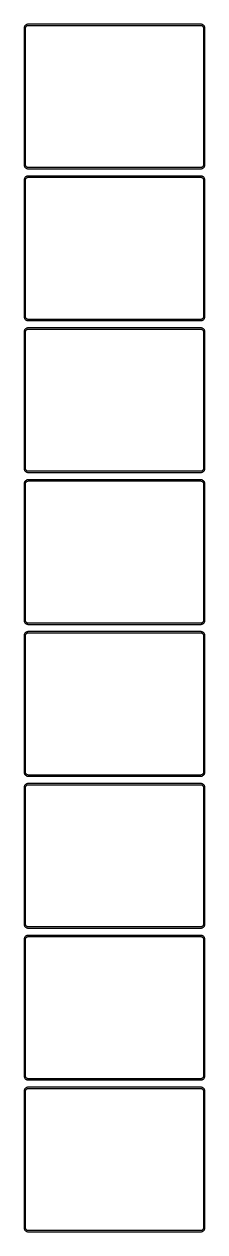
# Model space of a CAD drawing. Header units: metres. Extents: x -112 to 112, y 2745 to 5571.
# Drawn here: x -112 to 112, y 4068 to 5571 of the extents above; entities that cross this region are included whole.
import ezdxf

# ---------------------------------------------------------------- set-up
doc = ezdxf.new("R2010")
doc.units = ezdxf.units.M

msp = doc.modelspace()

# ---------------------------------------------------------------- linework, layer by layer
for p, q in [((-112.461, 5566.63), (-112.5, 5566)), ((-112.5, 5566), (-112.5, 5396)), ((-112.343, 5567.24), (-112.461, 5566.63)), ((-112.149, 5567.84), (-112.343, 5567.24)), ((-111.882, 5568.41), (-112.149, 5567.84)), ((-111.545, 5568.94), (-111.882, 5568.41)), ((-111.145, 5569.42), (-111.545, 5568.94)), ((-110.687, 5569.85), (-111.145, 5569.42)), ((-111, 5565.5), (-110.968, 5566)), ((-111, 5396.5), (-111, 5565.5)), ((-110.968, 5566), (-110.874, 5566.49)), ((-110.874, 5566.49), (-110.719, 5566.97)), ((-110.719, 5566.97), (-110.505, 5567.43)), ((-110.179, 5570.22), (-110.687, 5569.85)), ((-110.505, 5567.43), (-110.236, 5567.85)), ((-110.236, 5567.85), (-109.916, 5568.24)), ((-109.629, 5570.52), (-110.179, 5570.22)), ((-109.916, 5568.24), (-109.55, 5568.58)), ((-109.045, 5570.76), (-109.629, 5570.52)), ((-109.55, 5568.58), (-109.143, 5568.88)), ((-109.143, 5568.88), (-108.703, 5569.12)), ((-108.437, 5570.91), (-109.045, 5570.76)), ((-108.703, 5569.12), (-108.236, 5569.3)), ((-107.814, 5570.99), (-108.437, 5570.91)), ((-108.236, 5569.3), (-107.75, 5569.43)), ((107.814, 5570.99), (-107.814, 5570.99)), ((-107.75, 5569.43), (-107.251, 5569.49)), ((-107.251, 5569.49), (107.251, 5569.49)), ((107.251, 5569.49), (107.75, 5569.43)), ((107.75, 5569.43), (108.236, 5569.3)), ((108.437, 5570.91), (107.814, 5570.99)), ((108.236, 5569.3), (108.703, 5569.12)), ((109.045, 5570.76), (108.437, 5570.91)), ((108.703, 5569.12), (109.143, 5568.88)), ((109.629, 5570.52), (109.045, 5570.76)), ((109.143, 5568.88), (109.55, 5568.58)), ((109.55, 5568.58), (109.916, 5568.24)), ((110.179, 5570.22), (109.629, 5570.52)), ((109.916, 5568.24), (110.236, 5567.85)), ((110.687, 5569.85), (110.179, 5570.22)), ((110.236, 5567.85), (110.505, 5567.43)), ((110.505, 5567.43), (110.719, 5566.97)), ((111.145, 5569.42), (110.687, 5569.85)), ((110.719, 5566.97), (110.874, 5566.49)), ((110.874, 5566.49), (110.968, 5566)), ((110.968, 5566), (111, 5565.5)), ((111, 5565.5), (111, 5396.5)), ((111.545, 5568.94), (111.145, 5569.42)), ((111.882, 5568.41), (111.545, 5568.94)), ((112.149, 5567.84), (111.882, 5568.41)), ((112.343, 5567.24), (112.149, 5567.84)), ((112.461, 5566.63), (112.343, 5567.24)), ((112.5, 5566), (112.461, 5566.63)), ((112.5, 5396), (112.5, 5566)), ((-112.5, 5396), (-112.461, 5395.37)), ((-110.968, 5396), (-111, 5396.5)), ((-110.874, 5395.51), (-110.968, 5396)), ((110.968, 5396), (110.874, 5395.51)), ((111, 5396.5), (110.968, 5396)), ((112.461, 5395.37), (112.5, 5396)), ((-112.461, 5395.37), (-112.343, 5394.76)), ((-112.343, 5394.76), (-112.149, 5394.16)), ((-112.149, 5394.16), (-111.882, 5393.59)), ((-111.882, 5393.59), (-111.545, 5393.06)), ((-111.545, 5393.06), (-111.145, 5392.58)), ((-111.145, 5392.58), (-110.687, 5392.15)), ((-110.687, 5380.85), (-111.145, 5380.42)), ((-110.719, 5395.03), (-110.874, 5395.51)), ((-110.505, 5394.57), (-110.719, 5395.03)), ((-110.687, 5392.15), (-110.179, 5391.78)), ((-110.179, 5381.22), (-110.687, 5380.85)), ((-110.236, 5394.15), (-110.505, 5394.57)), ((-109.916, 5393.76), (-110.236, 5394.15)), ((-110.179, 5391.78), (-109.629, 5391.48)), ((-109.629, 5381.52), (-110.179, 5381.22)), ((-109.55, 5393.42), (-109.916, 5393.76)), ((-109.629, 5391.48), (-109.045, 5391.24)), ((-109.045, 5381.76), (-109.629, 5381.52)), ((-109.143, 5393.12), (-109.55, 5393.42)), ((-108.703, 5392.88), (-109.143, 5393.12)), ((-109.045, 5391.24), (-108.437, 5391.09)), ((-108.437, 5381.91), (-109.045, 5381.76)), ((-108.236, 5392.7), (-108.703, 5392.88)), ((-108.437, 5391.09), (-107.814, 5391.01)), ((-107.814, 5381.99), (-108.437, 5381.91)), ((-107.75, 5392.57), (-108.236, 5392.7)), ((-107.814, 5391.01), (107.814, 5391.01)), ((107.814, 5381.99), (-107.814, 5381.99)), ((-107.251, 5392.51), (-107.75, 5392.57)), ((107.251, 5392.51), (-107.251, 5392.51)), ((107.75, 5392.57), (107.251, 5392.51)), ((108.236, 5392.7), (107.75, 5392.57)), ((107.814, 5391.01), (108.437, 5391.09)), ((108.437, 5381.91), (107.814, 5381.99)), ((108.703, 5392.88), (108.236, 5392.7)), ((108.437, 5391.09), (109.045, 5391.24)), ((109.045, 5381.76), (108.437, 5381.91)), ((109.143, 5393.12), (108.703, 5392.88)), ((109.045, 5391.24), (109.629, 5391.48)), ((109.629, 5381.52), (109.045, 5381.76)), ((109.55, 5393.42), (109.143, 5393.12)), ((109.916, 5393.76), (109.55, 5393.42)), ((109.629, 5391.48), (110.179, 5391.78)), ((110.179, 5381.22), (109.629, 5381.52)), ((110.236, 5394.15), (109.916, 5393.76)), ((110.179, 5391.78), (110.687, 5392.15)), ((110.687, 5380.85), (110.179, 5381.22)), ((110.505, 5394.57), (110.236, 5394.15)), ((110.719, 5395.03), (110.505, 5394.57)), ((110.687, 5392.15), (111.145, 5392.58)), ((111.145, 5380.42), (110.687, 5380.85)), ((110.874, 5395.51), (110.719, 5395.03)), ((111.145, 5392.58), (111.545, 5393.06)), ((111.545, 5393.06), (111.882, 5393.59)), ((111.882, 5393.59), (112.149, 5394.16)), ((112.149, 5394.16), (112.343, 5394.76)), ((112.343, 5394.76), (112.461, 5395.37)), ((-112.461, 5377.63), (-112.5, 5377)), ((-112.5, 5377), (-112.5, 5207)), ((-112.343, 5378.24), (-112.461, 5377.63)), ((-112.149, 5378.84), (-112.343, 5378.24)), ((-111.882, 5379.41), (-112.149, 5378.84)), ((-111.545, 5379.94), (-111.882, 5379.41)), ((-111.145, 5380.42), (-111.545, 5379.94)), ((-111, 5376.5), (-110.968, 5377)), ((-111, 5207.5), (-111, 5376.5)), ((-110.968, 5377), (-110.874, 5377.49)), ((-110.874, 5377.49), (-110.719, 5377.97)), ((-110.719, 5377.97), (-110.505, 5378.43)), ((-110.505, 5378.43), (-110.236, 5378.85)), ((-110.236, 5378.85), (-109.916, 5379.24)), ((-109.916, 5379.24), (-109.55, 5379.58)), ((-109.55, 5379.58), (-109.143, 5379.88)), ((-109.143, 5379.88), (-108.703, 5380.12)), ((-108.703, 5380.12), (-108.236, 5380.3)), ((-108.236, 5380.3), (-107.75, 5380.43)), ((-107.75, 5380.43), (-107.251, 5380.49)), ((-107.251, 5380.49), (107.251, 5380.49)), ((107.251, 5380.49), (107.75, 5380.43)), ((107.75, 5380.43), (108.236, 5380.3)), ((108.236, 5380.3), (108.703, 5380.12)), ((108.703, 5380.12), (109.143, 5379.88)), ((109.143, 5379.88), (109.55, 5379.58)), ((109.55, 5379.58), (109.916, 5379.24)), ((109.916, 5379.24), (110.236, 5378.85)), ((110.236, 5378.85), (110.505, 5378.43)), ((110.505, 5378.43), (110.719, 5377.97)), ((110.719, 5377.97), (110.874, 5377.49)), ((110.874, 5377.49), (110.968, 5377)), ((110.968, 5377), (111, 5376.5)), ((111, 5376.5), (111, 5207.5)), ((111.545, 5379.94), (111.145, 5380.42)), ((111.882, 5379.41), (111.545, 5379.94)), ((112.149, 5378.84), (111.882, 5379.41)), ((112.343, 5378.24), (112.149, 5378.84)), ((112.461, 5377.63), (112.343, 5378.24)), ((112.5, 5377), (112.461, 5377.63)), ((112.5, 5207), (112.5, 5377)), ((-112.5, 5207), (-112.461, 5206.37)), ((-112.461, 5206.37), (-112.343, 5205.76)), ((-112.343, 5205.76), (-112.149, 5205.16)), ((-112.149, 5205.16), (-111.882, 5204.59)), ((-111.882, 5204.59), (-111.545, 5204.06)), ((-111.545, 5204.06), (-111.145, 5203.58)), ((-111.145, 5203.58), (-110.687, 5203.15)), ((-110.968, 5207), (-111, 5207.5)), ((-110.874, 5206.51), (-110.968, 5207)), ((-110.719, 5206.03), (-110.874, 5206.51)), ((-110.505, 5205.57), (-110.719, 5206.03)), ((-110.687, 5203.15), (-110.179, 5202.78)), ((-110.236, 5205.15), (-110.505, 5205.57)), ((-109.916, 5204.76), (-110.236, 5205.15)), ((-110.179, 5202.78), (-109.629, 5202.48)), ((-109.55, 5204.42), (-109.916, 5204.76)), ((-109.629, 5202.48), (-109.045, 5202.24)), ((-109.143, 5204.12), (-109.55, 5204.42)), ((-108.703, 5203.88), (-109.143, 5204.12)), ((-109.045, 5202.24), (-108.437, 5202.09)), ((-108.236, 5203.7), (-108.703, 5203.88)), ((-108.437, 5202.09), (-107.814, 5202.01)), ((-107.75, 5203.57), (-108.236, 5203.7)), ((-107.814, 5202.01), (107.814, 5202.01)), ((-107.251, 5203.51), (-107.75, 5203.57)), ((107.251, 5203.51), (-107.251, 5203.51)), ((107.75, 5203.57), (107.251, 5203.51)), ((108.236, 5203.7), (107.75, 5203.57)), ((107.814, 5202.01), (108.437, 5202.09)), ((108.703, 5203.88), (108.236, 5203.7)), ((108.437, 5202.09), (109.045, 5202.24)), ((109.143, 5204.12), (108.703, 5203.88)), ((109.045, 5202.24), (109.629, 5202.48)), ((109.55, 5204.42), (109.143, 5204.12)), ((109.916, 5204.76), (109.55, 5204.42)), ((109.629, 5202.48), (110.179, 5202.78)), ((110.236, 5205.15), (109.916, 5204.76)), ((110.179, 5202.78), (110.687, 5203.15)), ((110.505, 5205.57), (110.236, 5205.15)), ((110.719, 5206.03), (110.505, 5205.57)), ((110.687, 5203.15), (111.145, 5203.58)), ((110.874, 5206.51), (110.719, 5206.03)), ((110.968, 5207), (110.874, 5206.51)), ((111, 5207.5), (110.968, 5207)), ((111.145, 5203.58), (111.545, 5204.06)), ((111.545, 5204.06), (111.882, 5204.59)), ((111.882, 5204.59), (112.149, 5205.16)), ((112.149, 5205.16), (112.343, 5205.76)), ((112.343, 5205.76), (112.461, 5206.37)), ((112.461, 5206.37), (112.5, 5207)), ((-112.461, 5188.63), (-112.5, 5188)), ((-112.5, 5188), (-112.5, 5018)), ((-112.343, 5189.24), (-112.461, 5188.63)), ((-112.149, 5189.84), (-112.343, 5189.24)), ((-111.882, 5190.41), (-112.149, 5189.84)), ((-111.545, 5190.94), (-111.882, 5190.41)), ((-111.145, 5191.42), (-111.545, 5190.94)), ((-110.687, 5191.85), (-111.145, 5191.42)), ((-111, 5187.5), (-110.968, 5188)), ((-111, 5018.5), (-111, 5187.5)), ((-110.968, 5188), (-110.874, 5188.49)), ((-110.874, 5188.49), (-110.719, 5188.97)), ((-110.719, 5188.97), (-110.505, 5189.43)), ((-110.179, 5192.22), (-110.687, 5191.85)), ((-110.505, 5189.43), (-110.236, 5189.85)), ((-110.236, 5189.85), (-109.916, 5190.24)), ((-109.629, 5192.52), (-110.179, 5192.22)), ((-109.916, 5190.24), (-109.55, 5190.58)), ((-109.045, 5192.76), (-109.629, 5192.52)), ((-109.55, 5190.58), (-109.143, 5190.88)), ((-109.143, 5190.88), (-108.703, 5191.12)), ((-108.437, 5192.91), (-109.045, 5192.76)), ((-108.703, 5191.12), (-108.236, 5191.3)), ((-107.814, 5192.99), (-108.437, 5192.91)), ((-108.236, 5191.3), (-107.75, 5191.43)), ((107.814, 5192.99), (-107.814, 5192.99)), ((-107.75, 5191.43), (-107.251, 5191.49)), ((-107.251, 5191.49), (107.251, 5191.49)), ((107.251, 5191.49), (107.75, 5191.43)), ((107.75, 5191.43), (108.236, 5191.3)), ((108.437, 5192.91), (107.814, 5192.99)), ((108.236, 5191.3), (108.703, 5191.12)), ((109.045, 5192.76), (108.437, 5192.91)), ((108.703, 5191.12), (109.143, 5190.88)), ((109.629, 5192.52), (109.045, 5192.76)), ((109.143, 5190.88), (109.55, 5190.58)), ((109.55, 5190.58), (109.916, 5190.24)), ((110.179, 5192.22), (109.629, 5192.52)), ((109.916, 5190.24), (110.236, 5189.85)), ((110.687, 5191.85), (110.179, 5192.22)), ((110.236, 5189.85), (110.505, 5189.43)), ((110.505, 5189.43), (110.719, 5188.97)), ((111.145, 5191.42), (110.687, 5191.85)), ((110.719, 5188.97), (110.874, 5188.49)), ((110.874, 5188.49), (110.968, 5188)), ((110.968, 5188), (111, 5187.5)), ((111, 5187.5), (111, 5018.5)), ((111.545, 5190.94), (111.145, 5191.42)), ((111.882, 5190.41), (111.545, 5190.94)), ((112.149, 5189.84), (111.882, 5190.41)), ((112.343, 5189.24), (112.149, 5189.84)), ((112.461, 5188.63), (112.343, 5189.24)), ((112.5, 5188), (112.461, 5188.63)), ((112.5, 5018), (112.5, 5188)), ((-112.5, 5018), (-112.461, 5017.37)), ((-112.461, 5017.37), (-112.343, 5016.76)), ((-112.343, 5016.76), (-112.149, 5016.16)), ((-112.149, 5016.16), (-111.882, 5015.59)), ((-111.882, 5015.59), (-111.545, 5015.06)), ((-111.545, 5015.06), (-111.145, 5014.58)), ((-111.145, 5014.58), (-110.687, 5014.15)), ((-110.968, 5018), (-111, 5018.5)), ((-110.874, 5017.51), (-110.968, 5018)), ((-110.719, 5017.03), (-110.874, 5017.51)), ((-110.505, 5016.57), (-110.719, 5017.03)), ((-110.687, 5014.15), (-110.179, 5013.78)), ((-110.236, 5016.15), (-110.505, 5016.57)), ((-109.916, 5015.76), (-110.236, 5016.15)), ((-110.179, 5013.78), (-109.629, 5013.48)), ((-109.55, 5015.42), (-109.916, 5015.76)), ((-109.629, 5013.48), (-109.045, 5013.24)), ((-109.143, 5015.12), (-109.55, 5015.42)), ((-108.703, 5014.88), (-109.143, 5015.12)), ((-109.045, 5013.24), (-108.437, 5013.09)), ((-108.236, 5014.7), (-108.703, 5014.88)), ((-108.437, 5013.09), (-107.814, 5013.01)), ((-107.75, 5014.57), (-108.236, 5014.7)), ((-107.814, 5013.01), (107.814, 5013.01)), ((-107.251, 5014.51), (-107.75, 5014.57)), ((107.251, 5014.51), (-107.251, 5014.51)), ((107.75, 5014.57), (107.251, 5014.51)), ((108.236, 5014.7), (107.75, 5014.57)), ((107.814, 5013.01), (108.437, 5013.09)), ((108.703, 5014.88), (108.236, 5014.7)), ((108.437, 5013.09), (109.045, 5013.24)), ((109.143, 5015.12), (108.703, 5014.88)), ((109.045, 5013.24), (109.629, 5013.48)), ((109.55, 5015.42), (109.143, 5015.12)), ((109.916, 5015.76), (109.55, 5015.42)), ((109.629, 5013.48), (110.179, 5013.78)), ((110.236, 5016.15), (109.916, 5015.76)), ((110.179, 5013.78), (110.687, 5014.15)), ((110.505, 5016.57), (110.236, 5016.15)), ((110.719, 5017.03), (110.505, 5016.57)), ((110.687, 5014.15), (111.145, 5014.58)), ((110.874, 5017.51), (110.719, 5017.03)), ((110.968, 5018), (110.874, 5017.51)), ((111, 5018.5), (110.968, 5018)), ((111.145, 5014.58), (111.545, 5015.06)), ((111.545, 5015.06), (111.882, 5015.59)), ((111.882, 5015.59), (112.149, 5016.16)), ((112.149, 5016.16), (112.343, 5016.76)), ((112.343, 5016.76), (112.461, 5017.37)), ((112.461, 5017.37), (112.5, 5018)), ((-112.461, 4999.63), (-112.5, 4999)), ((-112.5, 4999), (-112.5, 4829)), ((-112.343, 5000.24), (-112.461, 4999.63)), ((-112.149, 5000.84), (-112.343, 5000.24)), ((-111.882, 5001.41), (-112.149, 5000.84)), ((-111.545, 5001.94), (-111.882, 5001.41)), ((-111.145, 5002.42), (-111.545, 5001.94)), ((-110.687, 5002.85), (-111.145, 5002.42)), ((-111, 4998.5), (-110.968, 4999)), ((-111, 4829.5), (-111, 4998.5)), ((-110.968, 4999), (-110.874, 4999.49)), ((-110.874, 4999.49), (-110.719, 4999.97)), ((-110.719, 4999.97), (-110.505, 5000.43)), ((-110.179, 5003.22), (-110.687, 5002.85)), ((-110.505, 5000.43), (-110.236, 5000.85)), ((-110.236, 5000.85), (-109.916, 5001.24)), ((-109.629, 5003.52), (-110.179, 5003.22)), ((-109.916, 5001.24), (-109.55, 5001.58)), ((-109.045, 5003.76), (-109.629, 5003.52)), ((-109.55, 5001.58), (-109.143, 5001.88)), ((-109.143, 5001.88), (-108.703, 5002.12)), ((-108.437, 5003.91), (-109.045, 5003.76)), ((-108.703, 5002.12), (-108.236, 5002.3)), ((-107.814, 5003.99), (-108.437, 5003.91)), ((-108.236, 5002.3), (-107.75, 5002.43)), ((107.814, 5003.99), (-107.814, 5003.99)), ((-107.75, 5002.43), (-107.251, 5002.49)), ((-107.251, 5002.49), (107.251, 5002.49)), ((107.251, 5002.49), (107.75, 5002.43)), ((107.75, 5002.43), (108.236, 5002.3)), ((108.437, 5003.91), (107.814, 5003.99)), ((108.236, 5002.3), (108.703, 5002.12)), ((109.045, 5003.76), (108.437, 5003.91)), ((108.703, 5002.12), (109.143, 5001.88)), ((109.629, 5003.52), (109.045, 5003.76)), ((109.143, 5001.88), (109.55, 5001.58)), ((109.55, 5001.58), (109.916, 5001.24)), ((110.179, 5003.22), (109.629, 5003.52)), ((109.916, 5001.24), (110.236, 5000.85)), ((110.687, 5002.85), (110.179, 5003.22)), ((110.236, 5000.85), (110.505, 5000.43)), ((110.505, 5000.43), (110.719, 4999.97)), ((111.145, 5002.42), (110.687, 5002.85)), ((110.719, 4999.97), (110.874, 4999.49)), ((110.874, 4999.49), (110.968, 4999)), ((110.968, 4999), (111, 4998.5)), ((111, 4998.5), (111, 4829.5)), ((111.545, 5001.94), (111.145, 5002.42)), ((111.882, 5001.41), (111.545, 5001.94)), ((112.149, 5000.84), (111.882, 5001.41)), ((112.343, 5000.24), (112.149, 5000.84)), ((112.461, 4999.63), (112.343, 5000.24)), ((112.5, 4999), (112.461, 4999.63)), ((112.5, 4829), (112.5, 4999)), ((-112.5, 4829), (-112.461, 4828.37)), ((-112.461, 4828.37), (-112.343, 4827.76)), ((-112.343, 4827.76), (-112.149, 4827.16)), ((-112.149, 4827.16), (-111.882, 4826.59)), ((-111.882, 4826.59), (-111.545, 4826.06)), ((-111.545, 4826.06), (-111.145, 4825.58)), ((-111.145, 4825.58), (-110.687, 4825.15)), ((-110.968, 4829), (-111, 4829.5)), ((-110.874, 4828.51), (-110.968, 4829)), ((-110.719, 4828.03), (-110.874, 4828.51)), ((-110.505, 4827.57), (-110.719, 4828.03)), ((-110.687, 4825.15), (-110.179, 4824.78)), ((-110.236, 4827.15), (-110.505, 4827.57)), ((-109.916, 4826.76), (-110.236, 4827.15)), ((-110.179, 4824.78), (-109.629, 4824.48)), ((-109.55, 4826.42), (-109.916, 4826.76)), ((-109.143, 4826.12), (-109.55, 4826.42)), ((-108.703, 4825.88), (-109.143, 4826.12)), ((-108.236, 4825.7), (-108.703, 4825.88)), ((-107.75, 4825.57), (-108.236, 4825.7)), ((-107.251, 4825.51), (-107.75, 4825.57)), ((107.251, 4825.51), (-107.251, 4825.51)), ((107.75, 4825.57), (107.251, 4825.51)), ((108.236, 4825.7), (107.75, 4825.57)), ((108.703, 4825.88), (108.236, 4825.7)), ((109.143, 4826.12), (108.703, 4825.88)), ((109.55, 4826.42), (109.143, 4826.12)), ((109.916, 4826.76), (109.55, 4826.42)), ((109.629, 4824.48), (110.179, 4824.78)), ((110.236, 4827.15), (109.916, 4826.76)), ((110.179, 4824.78), (110.687, 4825.15)), ((110.505, 4827.57), (110.236, 4827.15)), ((110.719, 4828.03), (110.505, 4827.57)), ((110.687, 4825.15), (111.145, 4825.58)), ((110.874, 4828.51), (110.719, 4828.03)), ((110.968, 4829), (110.874, 4828.51)), ((111, 4829.5), (110.968, 4829)), ((111.145, 4825.58), (111.545, 4826.06)), ((111.545, 4826.06), (111.882, 4826.59)), ((111.882, 4826.59), (112.149, 4827.16)), ((112.149, 4827.16), (112.343, 4827.76)), ((112.343, 4827.76), (112.461, 4828.37)), ((112.461, 4828.37), (112.5, 4829)), ((-112.461, 4810.63), (-112.5, 4810)), ((-112.5, 4810), (-112.5, 4640)), ((-112.343, 4811.24), (-112.461, 4810.63)), ((-112.149, 4811.84), (-112.343, 4811.24)), ((-111.882, 4812.41), (-112.149, 4811.84)), ((-111.545, 4812.94), (-111.882, 4812.41)), ((-111.145, 4813.42), (-111.545, 4812.94)), ((-110.687, 4813.85), (-111.145, 4813.42)), ((-111, 4809.5), (-110.968, 4810)), ((-110.968, 4810), (-110.874, 4810.49)), ((-110.874, 4810.49), (-110.719, 4810.97)), ((-110.719, 4810.97), (-110.505, 4811.43)), ((-110.179, 4814.22), (-110.687, 4813.85)), ((-110.505, 4811.43), (-110.236, 4811.85)), ((-110.236, 4811.85), (-109.916, 4812.24)), ((-109.629, 4814.52), (-110.179, 4814.22)), ((-109.916, 4812.24), (-109.55, 4812.58)), ((-109.629, 4824.48), (-109.045, 4824.24)), ((-109.045, 4814.76), (-109.629, 4814.52)), ((-109.55, 4812.58), (-109.143, 4812.88)), ((-109.143, 4812.88), (-108.703, 4813.12)), ((-109.045, 4824.24), (-108.437, 4824.09)), ((-108.437, 4814.91), (-109.045, 4814.76)), ((-108.703, 4813.12), (-108.236, 4813.3)), ((-108.437, 4824.09), (-107.814, 4824.01)), ((-107.814, 4814.99), (-108.437, 4814.91)), ((-108.236, 4813.3), (-107.75, 4813.43)), ((-107.814, 4824.01), (107.814, 4824.01)), ((107.814, 4814.99), (-107.814, 4814.99)), ((-107.75, 4813.43), (-107.251, 4813.49)), ((-107.251, 4813.49), (107.251, 4813.49)), ((107.251, 4813.49), (107.75, 4813.43)), ((107.75, 4813.43), (108.236, 4813.3)), ((107.814, 4824.01), (108.437, 4824.09)), ((108.437, 4814.91), (107.814, 4814.99)), ((108.236, 4813.3), (108.703, 4813.12)), ((108.437, 4824.09), (109.045, 4824.24)), ((109.045, 4814.76), (108.437, 4814.91)), ((108.703, 4813.12), (109.143, 4812.88)), ((109.045, 4824.24), (109.629, 4824.48)), ((109.629, 4814.52), (109.045, 4814.76)), ((109.143, 4812.88), (109.55, 4812.58)), ((109.55, 4812.58), (109.916, 4812.24)), ((110.179, 4814.22), (109.629, 4814.52)), ((109.916, 4812.24), (110.236, 4811.85)), ((110.687, 4813.85), (110.179, 4814.22)), ((110.236, 4811.85), (110.505, 4811.43)), ((110.505, 4811.43), (110.719, 4810.97)), ((111.145, 4813.42), (110.687, 4813.85)), ((110.719, 4810.97), (110.874, 4810.49)), ((110.874, 4810.49), (110.968, 4810)), ((110.968, 4810), (111, 4809.5)), ((111.545, 4812.94), (111.145, 4813.42)), ((111.882, 4812.41), (111.545, 4812.94)), ((112.149, 4811.84), (111.882, 4812.41)), ((112.343, 4811.24), (112.149, 4811.84)), ((112.461, 4810.63), (112.343, 4811.24)), ((112.5, 4810), (112.461, 4810.63)), ((112.5, 4640), (112.5, 4810)), ((-111, 4640.5), (-111, 4809.5)), ((111, 4809.5), (111, 4640.5)), ((-112.5, 4640), (-112.461, 4639.37)), ((-112.461, 4639.37), (-112.343, 4638.76)), ((-112.343, 4638.76), (-112.149, 4638.16)), ((-112.149, 4638.16), (-111.882, 4637.59)), ((-111.882, 4637.59), (-111.545, 4637.06)), ((-111.545, 4637.06), (-111.145, 4636.58)), ((-111.145, 4636.58), (-110.687, 4636.15)), ((-110.968, 4640), (-111, 4640.5)), ((-110.874, 4639.51), (-110.968, 4640)), ((-110.719, 4639.03), (-110.874, 4639.51)), ((-110.505, 4638.57), (-110.719, 4639.03)), ((-110.687, 4636.15), (-110.179, 4635.78)), ((-110.236, 4638.15), (-110.505, 4638.57)), ((-109.916, 4637.76), (-110.236, 4638.15)), ((-110.179, 4635.78), (-109.629, 4635.48)), ((-109.55, 4637.42), (-109.916, 4637.76)), ((-109.629, 4635.48), (-109.045, 4635.24)), ((-109.143, 4637.12), (-109.55, 4637.42)), ((-108.703, 4636.88), (-109.143, 4637.12)), ((-109.045, 4635.24), (-108.437, 4635.09)), ((-108.236, 4636.7), (-108.703, 4636.88)), ((-108.437, 4635.09), (-107.814, 4635.01)), ((-107.75, 4636.57), (-108.236, 4636.7)), ((-107.814, 4635.01), (107.814, 4635.01)), ((-107.251, 4636.51), (-107.75, 4636.57)), ((107.251, 4636.51), (-107.251, 4636.51)), ((107.75, 4636.57), (107.251, 4636.51)), ((108.236, 4636.7), (107.75, 4636.57)), ((107.814, 4635.01), (108.437, 4635.09)), ((108.703, 4636.88), (108.236, 4636.7)), ((108.437, 4635.09), (109.045, 4635.24)), ((109.143, 4637.12), (108.703, 4636.88)), ((109.045, 4635.24), (109.629, 4635.48)), ((109.55, 4637.42), (109.143, 4637.12)), ((109.916, 4637.76), (109.55, 4637.42)), ((109.629, 4635.48), (110.179, 4635.78)), ((110.236, 4638.15), (109.916, 4637.76)), ((110.179, 4635.78), (110.687, 4636.15)), ((110.505, 4638.57), (110.236, 4638.15)), ((110.719, 4639.03), (110.505, 4638.57)), ((110.687, 4636.15), (111.145, 4636.58)), ((110.874, 4639.51), (110.719, 4639.03)), ((110.968, 4640), (110.874, 4639.51)), ((111, 4640.5), (110.968, 4640)), ((111.145, 4636.58), (111.545, 4637.06)), ((111.545, 4637.06), (111.882, 4637.59)), ((111.882, 4637.59), (112.149, 4638.16)), ((112.149, 4638.16), (112.343, 4638.76)), ((112.343, 4638.76), (112.461, 4639.37)), ((112.461, 4639.37), (112.5, 4640)), ((-112.461, 4621.63), (-112.5, 4621)), ((-112.5, 4621), (-112.5, 4451)), ((-112.343, 4622.24), (-112.461, 4621.63)), ((-112.149, 4622.84), (-112.343, 4622.24)), ((-111.882, 4623.41), (-112.149, 4622.84)), ((-111.545, 4623.94), (-111.882, 4623.41)), ((-111.145, 4624.42), (-111.545, 4623.94)), ((-110.687, 4624.85), (-111.145, 4624.42)), ((-111, 4620.5), (-110.968, 4621)), ((-111, 4451.5), (-111, 4620.5)), ((-110.968, 4621), (-110.874, 4621.49)), ((-110.874, 4621.49), (-110.719, 4621.97)), ((-110.719, 4621.97), (-110.505, 4622.43)), ((-110.179, 4625.22), (-110.687, 4624.85)), ((-110.505, 4622.43), (-110.236, 4622.85)), ((-110.236, 4622.85), (-109.916, 4623.24)), ((-109.629, 4625.52), (-110.179, 4625.22)), ((-109.916, 4623.24), (-109.55, 4623.58)), ((-109.045, 4625.76), (-109.629, 4625.52)), ((-109.55, 4623.58), (-109.143, 4623.88)), ((-109.143, 4623.88), (-108.703, 4624.12)), ((-108.437, 4625.91), (-109.045, 4625.76)), ((-108.703, 4624.12), (-108.236, 4624.3)), ((-107.814, 4625.99), (-108.437, 4625.91)), ((-108.236, 4624.3), (-107.75, 4624.43)), ((107.814, 4625.99), (-107.814, 4625.99)), ((-107.75, 4624.43), (-107.251, 4624.49)), ((-107.251, 4624.49), (107.251, 4624.49)), ((107.251, 4624.49), (107.75, 4624.43)), ((107.75, 4624.43), (108.236, 4624.3)), ((108.437, 4625.91), (107.814, 4625.99)), ((108.236, 4624.3), (108.703, 4624.12)), ((109.045, 4625.76), (108.437, 4625.91)), ((108.703, 4624.12), (109.143, 4623.88)), ((109.629, 4625.52), (109.045, 4625.76)), ((109.143, 4623.88), (109.55, 4623.58)), ((109.55, 4623.58), (109.916, 4623.24)), ((110.179, 4625.22), (109.629, 4625.52)), ((109.916, 4623.24), (110.236, 4622.85)), ((110.687, 4624.85), (110.179, 4625.22)), ((110.236, 4622.85), (110.505, 4622.43)), ((110.505, 4622.43), (110.719, 4621.97)), ((111.145, 4624.42), (110.687, 4624.85)), ((110.719, 4621.97), (110.874, 4621.49)), ((110.874, 4621.49), (110.968, 4621)), ((110.968, 4621), (111, 4620.5)), ((111, 4620.5), (111, 4451.5)), ((111.545, 4623.94), (111.145, 4624.42)), ((111.882, 4623.41), (111.545, 4623.94)), ((112.149, 4622.84), (111.882, 4623.41)), ((112.343, 4622.24), (112.149, 4622.84)), ((112.461, 4621.63), (112.343, 4622.24)), ((112.5, 4621), (112.461, 4621.63)), ((112.5, 4451), (112.5, 4621)), ((-112.5, 4451), (-112.461, 4450.37)), ((-112.461, 4450.37), (-112.343, 4449.76)), ((-112.343, 4449.76), (-112.149, 4449.16)), ((-112.149, 4449.16), (-111.882, 4448.59)), ((-110.968, 4451), (-111, 4451.5)), ((-110.874, 4450.51), (-110.968, 4451)), ((-110.719, 4450.03), (-110.874, 4450.51)), ((-110.505, 4449.57), (-110.719, 4450.03)), ((-110.236, 4449.15), (-110.505, 4449.57)), ((-109.916, 4448.76), (-110.236, 4449.15)), ((110.236, 4449.15), (109.916, 4448.76)), ((110.505, 4449.57), (110.236, 4449.15)), ((110.719, 4450.03), (110.505, 4449.57)), ((110.874, 4450.51), (110.719, 4450.03)), ((110.968, 4451), (110.874, 4450.51)), ((111, 4451.5), (110.968, 4451)), ((111.882, 4448.59), (112.149, 4449.16)), ((112.149, 4449.16), (112.343, 4449.76)), ((112.343, 4449.76), (112.461, 4450.37)), ((112.461, 4450.37), (112.5, 4451)), ((-112.149, 4433.84), (-112.343, 4433.24)), ((-111.882, 4434.41), (-112.149, 4433.84)), ((-111.882, 4448.59), (-111.545, 4448.06)), ((-111.545, 4434.94), (-111.882, 4434.41)), ((-111.545, 4448.06), (-111.145, 4447.58)), ((-111.145, 4435.42), (-111.545, 4434.94)), ((-111.145, 4447.58), (-110.687, 4447.15)), ((-110.687, 4435.85), (-111.145, 4435.42)), ((-110.687, 4447.15), (-110.179, 4446.78)), ((-110.179, 4436.22), (-110.687, 4435.85)), ((-110.505, 4433.43), (-110.236, 4433.85)), ((-110.236, 4433.85), (-109.916, 4434.24)), ((-110.179, 4446.78), (-109.629, 4446.48)), ((-109.629, 4436.52), (-110.179, 4436.22)), ((-109.55, 4448.42), (-109.916, 4448.76)), ((-109.916, 4434.24), (-109.55, 4434.58)), ((-109.629, 4446.48), (-109.045, 4446.24)), ((-109.045, 4436.76), (-109.629, 4436.52)), ((-109.143, 4448.12), (-109.55, 4448.42)), ((-109.55, 4434.58), (-109.143, 4434.88)), ((-108.703, 4447.88), (-109.143, 4448.12)), ((-109.143, 4434.88), (-108.703, 4435.12)), ((-109.045, 4446.24), (-108.437, 4446.09)), ((-108.437, 4436.91), (-109.045, 4436.76)), ((-108.236, 4447.7), (-108.703, 4447.88)), ((-108.703, 4435.12), (-108.236, 4435.3)), ((-108.437, 4446.09), (-107.814, 4446.01)), ((-107.814, 4436.99), (-108.437, 4436.91)), ((-107.75, 4447.57), (-108.236, 4447.7)), ((-108.236, 4435.3), (-107.75, 4435.43)), ((-107.814, 4446.01), (107.814, 4446.01)), ((107.814, 4436.99), (-107.814, 4436.99)), ((-107.251, 4447.51), (-107.75, 4447.57)), ((-107.75, 4435.43), (-107.251, 4435.49)), ((107.251, 4447.51), (-107.251, 4447.51)), ((-107.251, 4435.49), (107.251, 4435.49)), ((107.75, 4447.57), (107.251, 4447.51)), ((107.251, 4435.49), (107.75, 4435.43)), ((108.236, 4447.7), (107.75, 4447.57)), ((107.75, 4435.43), (108.236, 4435.3)), ((107.814, 4446.01), (108.437, 4446.09)), ((108.437, 4436.91), (107.814, 4436.99)), ((108.703, 4447.88), (108.236, 4447.7)), ((108.236, 4435.3), (108.703, 4435.12)), ((108.437, 4446.09), (109.045, 4446.24)), ((109.045, 4436.76), (108.437, 4436.91)), ((109.143, 4448.12), (108.703, 4447.88)), ((108.703, 4435.12), (109.143, 4434.88)), ((109.045, 4446.24), (109.629, 4446.48)), ((109.629, 4436.52), (109.045, 4436.76)), ((109.55, 4448.42), (109.143, 4448.12)), ((109.143, 4434.88), (109.55, 4434.58)), ((109.916, 4448.76), (109.55, 4448.42)), ((109.55, 4434.58), (109.916, 4434.24)), ((109.629, 4446.48), (110.179, 4446.78)), ((110.179, 4436.22), (109.629, 4436.52)), ((109.916, 4434.24), (110.236, 4433.85)), ((110.179, 4446.78), (110.687, 4447.15)), ((110.687, 4435.85), (110.179, 4436.22)), ((110.236, 4433.85), (110.505, 4433.43)), ((110.687, 4447.15), (111.145, 4447.58)), ((111.145, 4435.42), (110.687, 4435.85)), ((111.145, 4447.58), (111.545, 4448.06)), ((111.545, 4434.94), (111.145, 4435.42)), ((111.545, 4448.06), (111.882, 4448.59)), ((111.882, 4434.41), (111.545, 4434.94)), ((112.149, 4433.84), (111.882, 4434.41)), ((112.343, 4433.24), (112.149, 4433.84)), ((-112.461, 4432.63), (-112.5, 4432)), ((-112.5, 4432), (-112.5, 4262)), ((-112.343, 4433.24), (-112.461, 4432.63)), ((-111, 4431.5), (-110.968, 4432)), ((-111, 4262.5), (-111, 4431.5)), ((-110.968, 4432), (-110.874, 4432.49)), ((-110.874, 4432.49), (-110.719, 4432.97)), ((-110.719, 4432.97), (-110.505, 4433.43)), ((110.505, 4433.43), (110.719, 4432.97)), ((110.719, 4432.97), (110.874, 4432.49)), ((110.874, 4432.49), (110.968, 4432)), ((110.968, 4432), (111, 4431.5)), ((111, 4431.5), (111, 4262.5)), ((112.461, 4432.63), (112.343, 4433.24)), ((112.5, 4432), (112.461, 4432.63)), ((112.5, 4262), (112.5, 4432)), ((-112.5, 4262), (-112.461, 4261.37)), ((-112.461, 4261.37), (-112.343, 4260.76)), ((-112.343, 4260.76), (-112.149, 4260.16)), ((-112.149, 4260.16), (-111.882, 4259.59)), ((-111.882, 4259.59), (-111.545, 4259.06)), ((-111.545, 4259.06), (-111.145, 4258.58)), ((-111.145, 4258.58), (-110.687, 4258.15)), ((-110.968, 4262), (-111, 4262.5)), ((-110.874, 4261.51), (-110.968, 4262)), ((-110.719, 4261.03), (-110.874, 4261.51)), ((-110.505, 4260.57), (-110.719, 4261.03)), ((-110.687, 4258.15), (-110.179, 4257.78)), ((-110.236, 4260.15), (-110.505, 4260.57)), ((-109.916, 4259.76), (-110.236, 4260.15)), ((-110.179, 4257.78), (-109.629, 4257.48)), ((-109.55, 4259.42), (-109.916, 4259.76)), ((-109.629, 4257.48), (-109.045, 4257.24)), ((-109.143, 4259.12), (-109.55, 4259.42)), ((-108.703, 4258.88), (-109.143, 4259.12)), ((-109.045, 4257.24), (-108.437, 4257.09)), ((-108.236, 4258.7), (-108.703, 4258.88)), ((-108.437, 4257.09), (-107.814, 4257.01)), ((-107.75, 4258.57), (-108.236, 4258.7)), ((-107.814, 4257.01), (107.814, 4257.01)), ((-107.251, 4258.51), (-107.75, 4258.57)), ((107.251, 4258.51), (-107.251, 4258.51)), ((107.75, 4258.57), (107.251, 4258.51)), ((108.236, 4258.7), (107.75, 4258.57)), ((107.814, 4257.01), (108.437, 4257.09)), ((108.703, 4258.88), (108.236, 4258.7)), ((108.437, 4257.09), (109.045, 4257.24)), ((109.143, 4259.12), (108.703, 4258.88)), ((109.045, 4257.24), (109.629, 4257.48)), ((109.55, 4259.42), (109.143, 4259.12)), ((109.916, 4259.76), (109.55, 4259.42)), ((109.629, 4257.48), (110.179, 4257.78)), ((110.236, 4260.15), (109.916, 4259.76)), ((110.179, 4257.78), (110.687, 4258.15)), ((110.505, 4260.57), (110.236, 4260.15)), ((110.719, 4261.03), (110.505, 4260.57)), ((110.687, 4258.15), (111.145, 4258.58)), ((110.874, 4261.51), (110.719, 4261.03)), ((110.968, 4262), (110.874, 4261.51)), ((111, 4262.5), (110.968, 4262)), ((111.145, 4258.58), (111.545, 4259.06)), ((111.545, 4259.06), (111.882, 4259.59)), ((111.882, 4259.59), (112.149, 4260.16)), ((112.149, 4260.16), (112.343, 4260.76)), ((112.343, 4260.76), (112.461, 4261.37)), ((112.461, 4261.37), (112.5, 4262)), ((-112.461, 4243.63), (-112.5, 4243)), ((-112.5, 4243), (-112.5, 4073)), ((-112.343, 4244.24), (-112.461, 4243.63)), ((-112.149, 4244.84), (-112.343, 4244.24)), ((-111.882, 4245.41), (-112.149, 4244.84)), ((-111.545, 4245.94), (-111.882, 4245.41)), ((-111.145, 4246.42), (-111.545, 4245.94)), ((-110.687, 4246.85), (-111.145, 4246.42)), ((-111, 4242.5), (-110.968, 4243)), ((-111, 4073.5), (-111, 4242.5)), ((-110.968, 4243), (-110.874, 4243.49)), ((-110.874, 4243.49), (-110.719, 4243.97)), ((-110.719, 4243.97), (-110.505, 4244.43)), ((-110.179, 4247.22), (-110.687, 4246.85)), ((-110.505, 4244.43), (-110.236, 4244.85)), ((-110.236, 4244.85), (-109.916, 4245.24)), ((-109.629, 4247.52), (-110.179, 4247.22)), ((-109.916, 4245.24), (-109.55, 4245.58)), ((-109.045, 4247.76), (-109.629, 4247.52)), ((-109.55, 4245.58), (-109.143, 4245.88)), ((-109.143, 4245.88), (-108.703, 4246.12)), ((-108.437, 4247.91), (-109.045, 4247.76)), ((-108.703, 4246.12), (-108.236, 4246.3)), ((-107.814, 4247.99), (-108.437, 4247.91)), ((-108.236, 4246.3), (-107.75, 4246.43)), ((107.814, 4247.99), (-107.814, 4247.99)), ((-107.75, 4246.43), (-107.251, 4246.49)), ((-107.251, 4246.49), (107.251, 4246.49)), ((107.251, 4246.49), (107.75, 4246.43)), ((107.75, 4246.43), (108.236, 4246.3)), ((108.437, 4247.91), (107.814, 4247.99)), ((108.236, 4246.3), (108.703, 4246.12)), ((109.045, 4247.76), (108.437, 4247.91)), ((108.703, 4246.12), (109.143, 4245.88)), ((109.629, 4247.52), (109.045, 4247.76)), ((109.143, 4245.88), (109.55, 4245.58)), ((109.55, 4245.58), (109.916, 4245.24)), ((110.179, 4247.22), (109.629, 4247.52)), ((109.916, 4245.24), (110.236, 4244.85)), ((110.687, 4246.85), (110.179, 4247.22)), ((110.236, 4244.85), (110.505, 4244.43)), ((110.505, 4244.43), (110.719, 4243.97)), ((111.145, 4246.42), (110.687, 4246.85)), ((110.719, 4243.97), (110.874, 4243.49)), ((110.874, 4243.49), (110.968, 4243)), ((110.968, 4243), (111, 4242.5)), ((111, 4242.5), (111, 4073.5)), ((111.545, 4245.94), (111.145, 4246.42)), ((111.882, 4245.41), (111.545, 4245.94)), ((112.149, 4244.84), (111.882, 4245.41)), ((112.343, 4244.24), (112.149, 4244.84)), ((112.461, 4243.63), (112.343, 4244.24)), ((112.5, 4243), (112.461, 4243.63)), ((112.5, 4073), (112.5, 4243)), ((-110.968, 4073), (-111, 4073.5)), ((111, 4073.5), (110.968, 4073)), ((-112.5, 4073), (-112.461, 4072.37)), ((-112.461, 4072.37), (-112.343, 4071.76)), ((-112.343, 4071.76), (-112.149, 4071.16)), ((-112.149, 4071.16), (-111.882, 4070.59)), ((-111.882, 4070.59), (-111.545, 4070.06)), ((-111.545, 4070.06), (-111.145, 4069.58)), ((-111.145, 4069.58), (-110.687, 4069.15)), ((-110.874, 4072.51), (-110.968, 4073)), ((-110.719, 4072.03), (-110.874, 4072.51)), ((-110.505, 4071.57), (-110.719, 4072.03)), ((-110.687, 4069.15), (-110.179, 4068.78)), ((-110.236, 4071.15), (-110.505, 4071.57)), ((-109.916, 4070.76), (-110.236, 4071.15)), ((-110.179, 4068.78), (-109.629, 4068.48)), ((-109.55, 4070.42), (-109.916, 4070.76)), ((-109.629, 4068.48), (-109.045, 4068.24)), ((-109.143, 4070.12), (-109.55, 4070.42)), ((-108.703, 4069.88), (-109.143, 4070.12)), ((-109.045, 4068.24), (-108.437, 4068.09)), ((-108.236, 4069.7), (-108.703, 4069.88)), ((-108.437, 4068.09), (-107.814, 4068.01)), ((-107.75, 4069.57), (-108.236, 4069.7)), ((-107.814, 4068.01), (107.814, 4068.01)), ((-107.251, 4069.51), (-107.75, 4069.57)), ((107.251, 4069.51), (-107.251, 4069.51)), ((107.75, 4069.57), (107.251, 4069.51)), ((108.236, 4069.7), (107.75, 4069.57)), ((107.814, 4068.01), (108.437, 4068.09)), ((108.703, 4069.88), (108.236, 4069.7)), ((108.437, 4068.09), (109.045, 4068.24)), ((109.143, 4070.12), (108.703, 4069.88)), ((109.045, 4068.24), (109.629, 4068.48)), ((109.55, 4070.42), (109.143, 4070.12)), ((109.916, 4070.76), (109.55, 4070.42)), ((109.629, 4068.48), (110.179, 4068.78)), ((110.236, 4071.15), (109.916, 4070.76)), ((110.179, 4068.78), (110.687, 4069.15)), ((110.505, 4071.57), (110.236, 4071.15)), ((110.719, 4072.03), (110.505, 4071.57)), ((110.687, 4069.15), (111.145, 4069.58)), ((110.874, 4072.51), (110.719, 4072.03)), ((110.968, 4073), (110.874, 4072.51)), ((111.145, 4069.58), (111.545, 4070.06)), ((111.545, 4070.06), (111.882, 4070.59)), ((111.882, 4070.59), (112.149, 4071.16)), ((112.149, 4071.16), (112.343, 4071.76)), ((112.343, 4071.76), (112.461, 4072.37)), ((112.461, 4072.37), (112.5, 4073))]:
    msp.add_line(p, q)

doc.saveas('drawing.dxf')
